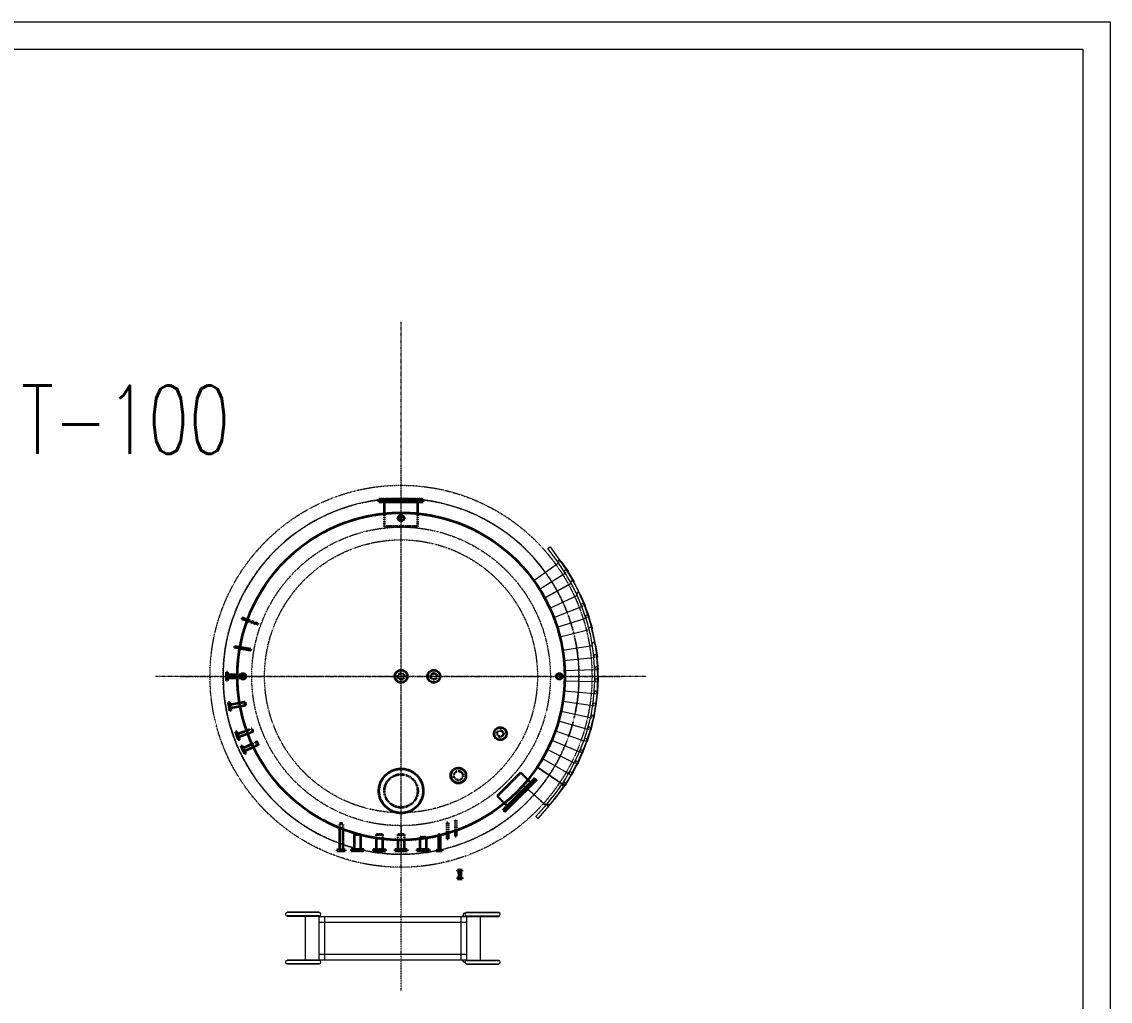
# Model space of a CAD drawing. Header units: inches. Extents: x 19 to 664121, y 34 to 210034.
# Drawn here: x 159620 to 179574, y 78437 to 96392 of the extents above; entities that cross this region are included whole.
import ezdxf

# ---------------------------------------------------------------- set-up
doc = ezdxf.new("R2010")
doc.units = ezdxf.units.IN
doc.header["$MEASUREMENT"] = 0
doc.linetypes.add('CABLETRAYLAYOUT-EMBED 2_DWG$0$HIDDEN2', pattern=[0.1875, 0.125, -0.0625])
doc.linetypes.add('DASHDOT2', pattern=[0.5, 0.25, -0.125, 0, -0.125])
for name, color, linetype, lineweight in [('Background Stuff', 252, 'Continuous', 5), ('Buildings', 7, 'Continuous', 5), ('CABLETRAYLAYOUT-EMBED 2_DWG$0$DwgTemplate', 7, 'Continuous', 9), ('Layout', 6, 'Continuous', 20)]:
    doc.layers.add(name, color=color, linetype=linetype, lineweight=lineweight)
doc.styles.add('HZTXT', font='txt_qlt.shx', dxfattribs={"width": 0.7, "bigfont": 'hztxt.shx'})

msp = doc.modelspace()

# ---------------------------------------------------------------- linework, layer by layer
at = {"layer": 'Background Stuff', "linetype": 'Continuous'}
for p, q in [((169264.62, 86736.04), (169303.61, 86764.48)), ((169444.09, 86489.97), (169264.62, 86736.04)), ((169303.61, 86764.48), (169483.3, 86518.11)), ((169457.99, 86470.16), (169007.4, 86146.16)), ((169497.46, 86498.55), (169497.18, 86498.34)), ((169502.34, 86502.05), (169497.46, 86498.55)), ((169497.46, 86498.55), (169628.79, 86315.92)), ((169502.34, 86502.05), (169633.66, 86319.42)), ((169111.93, 85991.15), (169580.52, 86285.64)), ((169621.36, 86311.3), (169622.82, 86312.22)), ((169622.82, 86312.22), (169627.9, 86315.42)), ((169622.82, 86312.22), (169742.52, 86121.77)), ((169627.9, 86315.42), (169747.6, 86124.96)), ((169628.79, 86315.92), (169627.96, 86315.32)), ((169628.79, 86315.92), (169633.66, 86319.42)), ((169628.79, 86315.92), (169631.71, 86311.86)), ((169631.71, 86311.86), (169630.63, 86311.08)), ((169007.4, 86146.16), (169116.71, 85994.15)), ((169204.69, 85833.43), (169692.04, 86098.88)), ((169206.61, 85829.92), (169693.95, 86095.37)), ((169709.02, 86046), (169703.63, 86043.13)), ((169709.02, 86046), (169717.86, 86050.72)), ((169714.99, 86034.79), (169709.02, 86046)), ((169714.99, 86034.79), (169709.6, 86031.92)), ((169723.76, 86039.47), (169714.99, 86034.79)), ((169734.42, 86121.97), (169739.69, 86124.84)), ((169736.33, 86118.45), (169741.6, 86121.32)), ((169741.6, 86121.32), (169739.69, 86124.84)), ((169741.6, 86121.32), (169744.47, 86116.06)), ((169742.52, 86121.77), (169741.66, 86121.23)), ((169742.52, 86121.77), (169747.6, 86124.96)), ((169742.52, 86121.77), (169745.18, 86117.54)), ((169745.18, 86117.54), (169744.05, 86116.83)), ((169744.47, 86116.06), (169744.47, 86116.05)), ((169131.78, 85959.2), (169209.26, 85835.92)), ((169299.83, 85644.19), (169803.85, 85875.02)), ((169789.85, 85882.33), (169784.32, 85879.73)), ((169789.85, 85882.33), (169798.77, 85886.5)), ((169795.14, 85871.04), (169789.85, 85882.33)), ((169837.86, 85917.32), (169837.87, 85917.32)), ((169847.73, 85895.12), (169848.06, 85895.27)), ((169848.06, 85895.27), (169853.51, 85897.77)), ((169848.06, 85895.27), (169941.72, 85690.76)), ((169853.51, 85897.77), (169947.18, 85693.26)), ((169372.53, 85471.91), (169887.87, 85670.1)), ((169932.86, 85687.4), (169935.16, 85688.28)), ((169935.16, 85688.28), (169940.76, 85690.44)), ((169935.16, 85688.28), (170015.9, 85478.33)), ((169940.76, 85690.44), (170021.5, 85480.49)), ((169941.72, 85690.76), (169940.8, 85690.33)), ((169941.72, 85690.76), (169947.18, 85693.26)), ((169941.72, 85690.76), (169943.8, 85686.21)), ((169943.8, 85686.21), (169942.59, 85685.66)), ((169325.8, 85586.02), (169377.23, 85473.71)), ((169397.83, 85403.9), (169438.99, 85296.87)), ((169434.37, 85295.42), (169961.1, 85461.14)), ((169949.8, 85470.65), (169941.58, 85467.98)), ((169949.8, 85470.65), (169957.25, 85473.07)), ((169953.65, 85458.79), (169949.8, 85470.65)), ((170007.09, 85475.61), (170009.2, 85476.27)), ((170009.2, 85476.27), (170014.92, 85478.07)), ((170009.2, 85476.27), (170076.71, 85261.7)), ((170014.92, 85478.07), (170082.43, 85263.5)), ((170015.9, 85478.33), (170014.95, 85477.97)), ((170015.9, 85478.33), (170021.5, 85480.49)), ((170015.9, 85478.33), (170017.7, 85473.66)), ((170017.7, 85473.66), (170016.46, 85473.19)), ((169436.23, 85304.04), (169432.06, 85302.68)), ((169457.51, 85218.56), (169488.41, 85120.35)), ((169484.12, 85119.28), (170022.08, 85252.35)), ((169485.09, 85115.4), (170023.04, 85248.47)), ((170068.92, 85263.94), (170074.75, 85265.38)), ((170069.89, 85260.06), (170075.71, 85261.5)), ((170075.71, 85261.5), (170074.75, 85265.38)), ((170075.71, 85261.5), (170077.15, 85255.67)), ((170076.71, 85261.7), (170075.74, 85261.39)), ((170076.71, 85261.7), (170082.43, 85263.5)), ((170076.71, 85261.7), (170078.21, 85256.93)), ((170078.21, 85256.93), (170076.94, 85256.53)), ((170077.15, 85255.67), (170077.15, 85255.67)), ((170025.1, 85196.89), (170019.16, 85195.48)), ((170028.04, 85184.54), (170022.1, 85183.12)), ((170025.1, 85196.89), (170034.85, 85199.21)), ((170028.04, 85184.54), (170025.1, 85196.89)), ((170037.7, 85186.84), (170028.04, 85184.54)), ((169535.11, 84871.03), (170081.65, 84958.87)), ((170070.12, 84969.64), (170064.09, 84968.61)), ((170070.12, 84969.64), (170079.82, 84971.29)), ((170072.2, 84957.35), (170070.12, 84969.64)), ((170125.72, 84990.55), (170125.73, 84990.55)), ((170129.3, 84966.53), (170129.66, 84966.58)), ((170129.66, 84966.58), (170135.58, 84967.53)), ((170129.66, 84966.58), (170165.36, 84744.49)), ((170135.58, 84967.53), (170171.28, 84745.44)), ((169548.81, 84776.84), (169563.42, 84685.95)), ((169559.2, 84685.54), (170107.68, 84738.92)), ((170155.73, 84743.6), (170158.37, 84743.86)), ((170158.37, 84743.86), (170164.34, 84744.44)), ((170158.37, 84743.86), (170180.16, 84519.97)), ((170164.34, 84744.44), (170186.13, 84520.55)), ((170165.36, 84744.49), (170164.35, 84744.33)), ((170166.15, 84739.55), (170164.84, 84739.34)), ((170165.36, 84744.49), (170171.28, 84745.44)), ((170165.36, 84744.49), (170166.15, 84739.55)), ((169567.35, 84585.29), (169575.75, 84499.04)), ((169571.67, 84498.89), (170121.58, 84517.98)), ((170169.88, 84519.66), (170173.15, 84519.78)), ((170173.15, 84519.78), (170179.15, 84519.98)), ((170173.15, 84519.78), (170180.95, 84294.97)), ((170179.15, 84519.98), (170186.95, 84295.18)), ((170180.16, 84519.97), (170179.15, 84519.87)), ((170180.65, 84515), (170179.32, 84514.87)), ((170180.16, 84519.97), (170186.13, 84520.55)), ((170180.16, 84519.97), (170180.65, 84515)), ((169572.5, 84311.83), (170122.86, 84296.62)), ((169576.14, 84319.4), (169572.69, 84319.46)), ((169573.57, 84393.42), (169576.41, 84311.72)), ((170115.97, 84309.28), (170107.33, 84309.44)), ((170115.74, 84296.82), (170115.97, 84309.28)), ((170115.97, 84309.28), (170123.14, 84309.14)), ((170173.94, 84295.21), (170167.73, 84070.35)), ((170171.26, 84295.28), (170173.94, 84295.21)), ((170179.94, 84295.04), (170173.73, 84070.19)), ((170173.94, 84295.21), (170179.94, 84295.04)), ((170181.13, 84289.97), (170179.8, 84289.93)), ((170180.95, 84294.97), (170179.94, 84294.93)), ((170180.95, 84294.97), (170186.95, 84295.18)), ((170180.95, 84294.97), (170181.13, 84289.97)), ((169549.35, 84011.68), (169542.77, 83938.78)), ((169561.66, 84125.06), (170110.98, 84075.52)), ((169567.54, 84201.97), (169565.4, 84124.73)), ((170160.75, 84071.03), (170140.54, 83846.99)), ((170166.73, 84070.49), (170146.52, 83846.46)), ((170159.27, 84071.16), (170160.75, 84071.03)), ((170160.75, 84071.03), (170166.73, 84070.49)), ((170167.59, 84065.35), (170166.27, 84065.39)), ((170167.73, 84070.35), (170166.72, 84070.38)), ((170167.73, 84070.35), (170167.59, 84065.35)), ((170167.73, 84070.35), (170173.73, 84070.19)), ((169519.14, 83823.29), (169508.6, 83754.61)), ((169539.2, 83939.33), (170085.37, 83855.51)), ((170133.62, 83848.1), (170099.49, 83625.77)), ((170139.55, 83847.19), (170105.42, 83624.85)), ((170133.27, 83848.16), (170133.62, 83848.1)), ((170133.62, 83848.1), (170139.55, 83847.19)), ((170140.09, 83842.01), (170138.77, 83842.13)), ((170140.54, 83846.99), (170139.53, 83847.09)), ((170140.54, 83846.99), (170140.09, 83842.01)), ((170140.54, 83846.99), (170146.52, 83846.46)), ((169477.11, 83637.53), (169463.03, 83572.92)), ((169505.2, 83755.35), (170045.5, 83637.58)), ((170092.65, 83627.3), (170044.75, 83407.52)), ((170098.51, 83626.03), (170050.61, 83406.24)), ((170092.61, 83627.31), (170092.65, 83627.3)), ((170092.65, 83627.3), (170098.51, 83626.03)), ((170098.74, 83620.82), (170097.42, 83621.02)), ((170099.49, 83625.77), (170098.49, 83625.92)), ((170099.49, 83625.77), (170098.74, 83620.82)), ((170099.49, 83625.77), (170105.42, 83624.85)), ((169423.47, 83455.12), (169406.22, 83394.42)), ((169459.8, 83573.84), (169991.1, 83422.82)), ((170038.01, 83409.48), (169976.51, 83193.11)), ((170043.78, 83407.84), (169982.28, 83191.47)), ((170037.2, 83409.71), (170038.01, 83409.48)), ((170038.01, 83409.48), (170043.78, 83407.84)), ((170044.75, 83407.52), (170043.68, 83402.64)), ((170044.75, 83407.52), (170043.75, 83407.74)), ((170044.75, 83407.52), (170050.61, 83406.24)), ((169335.53, 83221.03), (169841.66, 83006.09)), ((169358.51, 83276.77), (169338.41, 83219.81)), ((169340.96, 83227.05), (169338.51, 83228.07)), ((169403.17, 83395.5), (169922.84, 83212.1)), ((170043.68, 83402.64), (170042.38, 83402.92)), ((169257.15, 83051.12), (169748.45, 82805.29)), ((169282.53, 83103.15), (169259.85, 83049.76)), ((169839.78, 83020.43), (169831.8, 83023.74)), ((169835.01, 83008.92), (169839.78, 83020.43)), ((169839.78, 83020.43), (169846.59, 83017.61)), ((169969.91, 83195.49), (169895.05, 82983.37)), ((169975.57, 83193.49), (169900.71, 82981.37)), ((169967.92, 83196.19), (169969.91, 83195.49)), ((169969.91, 83195.49), (169975.57, 83193.49)), ((169975.14, 83188.3), (169973.87, 83188.67)), ((169976.51, 83193.11), (169975.14, 83188.3)), ((169976.51, 83193.11), (169975.53, 83193.39)), ((169976.51, 83193.11), (169982.28, 83191.47)), ((169168.32, 82886.41), (169644.04, 82610.07)), ((169195.87, 82934.94), (169170.86, 82884.94)), ((169888.61, 82986.15), (169800.69, 82779.11)), ((169894.14, 82983.81), (169806.21, 82776.76)), ((169885.69, 82987.39), (169888.61, 82986.15)), ((169888.61, 82986.15), (169894.14, 82983.81)), ((169893.39, 82978.65), (169892.14, 82979.1)), ((169895.05, 82983.37), (169893.39, 82978.65)), ((169895.05, 82983.37), (169894.09, 82983.71)), ((169895.05, 82983.37), (169900.71, 82981.37)), ((169069.39, 82727.56), (169568.95, 82394.11)), ((169071.6, 82730.89), (169576.16, 82394.1)), ((169098.94, 82772.76), (169073.78, 82729.44)), ((169794.43, 82782.29), (169693.78, 82581.12)), ((169799.8, 82779.6), (169699.15, 82578.44)), ((169791.38, 82783.82), (169794.43, 82782.29)), ((169794.43, 82782.29), (169799.8, 82779.6)), ((169798.73, 82774.51), (169797.51, 82775.02)), ((169800.69, 82779.11), (169798.73, 82774.51)), ((169800.69, 82779.11), (169799.75, 82779.51)), ((169800.69, 82779.11), (169806.21, 82776.76)), ((169687.74, 82584.68), (169574.75, 82390.18)), ((169692.93, 82581.67), (169579.94, 82387.16)), ((169685.7, 82585.87), (169687.74, 82584.68)), ((169687.74, 82584.68), (169692.93, 82581.67)), ((169691.55, 82576.65), (169690.36, 82577.24)), ((169693.78, 82581.12), (169691.55, 82576.65)), ((169693.78, 82581.12), (169692.87, 82581.58)), ((169693.78, 82581.12), (169699.15, 82578.44)), ((168945.45, 82274.33), (168811.14, 82393.85)), ((168815.13, 82398.33), (169215.69, 82041.87)), ((169130.74, 82115.75), (168818.47, 82388.7)), ((168947.14, 82276.23), (168945.45, 82274.33)), ((169484.95, 82374.11), (169479.9, 82377.55)), ((169484.95, 82374.11), (169492.1, 82384.61)), ((169493.17, 82368.52), (169484.95, 82374.11)), ((169492.1, 82384.61), (169487.05, 82388.05)), ((169492.1, 82384.61), (169500.39, 82378.97)), ((169555.39, 82373.95), (169515.43, 82401.01)), ((169568.95, 82394.11), (169573.94, 82390.78)), ((169573.94, 82390.78), (169570.6, 82385.79)), ((169570.6, 82385.79), (169570.6, 82385.79)), ((169572.24, 82385.85), (169571.09, 82386.52)), ((169574.75, 82390.18), (169572.24, 82385.85)), ((169574.75, 82390.18), (169573.88, 82390.69)), ((169573.94, 82390.78), (169576.16, 82394.1)), ((169574.75, 82390.18), (169579.94, 82387.16)), ((169243.55, 82049.17), (169042.46, 81820.11)), ((169279.82, 82017.33), (169078.73, 81788.27)), ((169131.59, 82116.71), (169127.6, 82112.23)), ((169223.78, 82026.65), (169127.6, 82112.23)), ((169220.1, 82037.64), (169211.57, 82045.09)), ((169220.1, 82037.64), (169228.46, 82047.2)), ((169227.64, 82031.04), (169220.1, 82037.64)), ((169220.25, 82037.81), (169227.74, 82031.15)), ((169228.46, 82047.2), (169223.86, 82051.22)), ((169228.46, 82047.2), (169236.02, 82040.59)), ((169042.46, 81820.11), (169078.73, 81788.27)), ((169264.22, 81990.65), (169259.83, 81994.56)), ((169263.79, 81999.07), (169268.21, 81995.14)), ((169268.21, 81995.14), (169264.22, 81990.65)), ((164484.45, 80061.14), (164484.45, 80069.64)), ((164484.45, 80069.64), (164484.45, 80061.14)), ((165073.57, 80069.64), (164484.45, 80069.64)), ((165073.57, 80061.14), (164484.45, 80061.14)), ((165073.57, 80069.64), (165073.57, 80061.14)), ((165073.57, 80069.64), (165073.57, 80061.14)), ((167773.57, 80061.14), (167773.57, 80069.64)), ((167773.57, 80069.64), (168362.7, 80069.64)), ((167773.57, 80069.64), (167773.57, 80061.14)), ((167773.57, 80061.14), (168362.7, 80061.14)), ((168362.7, 80069.64), (168362.7, 80061.14)), ((168362.7, 80069.64), (168362.7, 80061.14)), ((164484.45, 79992.17), (164484.45, 80000.68)), ((164484.45, 80000.68), (164484.45, 79992.17)), ((165073.57, 80000.68), (164484.45, 80000.68)), ((165073.57, 79992.17), (164484.45, 79992.17)), ((164817.54, 79992.17), (164817.54, 79192.17)), ((165073.57, 80000.68), (165073.57, 79992.17)), ((165073.57, 80000.68), (165073.57, 79992.17)), ((165073.57, 79192.17), (165073.57, 79992.17)), ((165073.57, 79992.17), (165176.7, 79992.17)), ((165073.57, 79992.17), (167773.57, 79992.17)), ((165073.57, 79889.05), (165073.57, 79992.17)), ((165073.57, 79889.05), (167773.57, 79889.05)), ((165176.7, 79192.17), (165176.7, 79992.17)), ((167670.45, 79992.17), (167670.45, 79192.17)), ((167670.45, 79992.17), (167773.57, 79992.17)), ((167773.57, 79992.17), (167773.57, 80000.68)), ((167773.57, 80000.68), (167773.57, 79992.17)), ((167773.57, 80000.68), (168362.7, 80000.68)), ((167773.57, 79992.17), (168362.7, 79992.17)), ((167773.57, 79992.17), (167773.57, 79192.17)), ((167773.57, 79992.17), (167773.57, 79889.05)), ((168029.61, 79192.17), (168029.61, 79992.17)), ((168362.7, 80000.68), (168362.7, 79992.17)), ((168362.7, 80000.68), (168362.7, 79992.17)), ((165073.57, 79192.17), (165073.57, 79295.3)), ((167773.57, 79295.3), (165073.57, 79295.3)), ((167773.57, 79295.3), (167773.57, 79192.17)), ((164484.45, 79183.67), (164484.45, 79192.17)), ((165073.57, 79192.17), (164484.45, 79192.17)), ((164484.45, 79183.67), (164484.45, 79192.17)), ((165073.57, 79183.67), (164484.45, 79183.67)), ((164484.45, 79114.7), (164484.45, 79123.21)), ((164484.45, 79114.7), (164484.45, 79123.21)), ((165073.57, 79123.21), (164484.45, 79123.21)), ((165073.57, 79114.7), (164484.45, 79114.7)), ((165073.57, 79192.17), (165073.57, 79183.67)), ((165073.57, 79183.67), (165073.57, 79192.17)), ((165176.7, 79192.17), (165073.57, 79192.17)), ((167773.57, 79192.17), (165073.57, 79192.17)), ((165073.57, 79123.21), (165073.57, 79114.7)), ((165073.57, 79114.7), (165073.57, 79123.21)), ((167773.57, 79192.17), (167670.45, 79192.17)), ((167773.57, 79183.67), (167773.57, 79192.17)), ((167773.57, 79183.67), (167773.57, 79192.17)), ((167773.57, 79192.17), (168362.7, 79192.17)), ((167773.57, 79183.67), (168362.7, 79183.67)), ((167773.57, 79114.7), (167773.57, 79123.21)), ((167773.57, 79114.7), (167773.57, 79123.21)), ((167773.57, 79123.21), (168362.7, 79123.21)), ((167773.57, 79114.7), (168362.7, 79114.7)), ((168362.7, 79192.17), (168362.7, 79183.67)), ((168362.7, 79183.67), (168362.7, 79192.17)), ((168362.7, 79123.21), (168362.7, 79114.7)), ((168362.7, 79114.7), (168362.7, 79123.21))]:
    msp.add_line(p, q, dxfattribs=at)
for centre, radius, start, end in [((169463.72, 86504), 24.13, 306.104752, 35.772921), ((169589.49, 86319.77), 24.13, 10.508294, 302.533626), ((169703.53, 86128.06), 24.13, 29.29433, 29.523822), ((166571.72, 84394.75), 3609.6, 24.607168, 28.576253), ((169816, 85907.13), 24.13, 24.100034, 204.099928), ((166571.72, 84394.75), 3603.6, 24.607168, 24.993415), ((169903.9, 85702.11), 24.13, 355.556455, 291.422289), ((169978.86, 85492.02), 24.13, 352.588384, 287.851163), ((170040.59, 85277.67), 24.13, 14.611867, 14.841581), ((166571.72, 84394.75), 3603.6, 9.130469, 13.89379), ((166571.72, 84394.75), 3609.6, 9.130469, 13.89379), ((170101.93, 84986.56), 24.13, 8.623564, 188.623228), ((170131.93, 84765.53), 24.13, 339.18916, 275.945589), ((170148.12, 84543.05), 24.13, 332.097449, 272.374463), ((170150.41, 84320), 24.13, 331.142583, 268.803337), ((170138.8, 84097.23), 24.13, 334.366758, 265.232211), ((170113.35, 83875.63), 24.13, 340.832726, 261.661085), ((170074.13, 83656.04), 24.13, 346.129306, 258.089959), ((170021.32, 83439.31), 24.13, 330.132318, 254.518833), ((169955.11, 83226.3), 24.13, 317.179537, 250.947707), ((169875.76, 83017.83), 24.13, 307.766751, 247.376581), ((169783.58, 82814.7), 24.13, 302.760198, 243.805455), ((169678.93, 82617.71), 24.13, 304.011123, 240.234329), ((169535.41, 82387.48), 24.13, 325.89071, 145.89071), ((169562.2, 82427.62), 24.13, 147.557026, 236.663203), ((169562.2, 82427.62), 24.13, 236.663203, 327.556354), ((166571.72, 84394.75), 3555.34, 318.720261, 325.89071), ((166571.72, 84394.75), 3609.6, 318.334014, 326.276956), ((166571.72, 84394.75), 3603.6, 318.720261, 325.89071), ((166571.72, 84394.75), 3603.6, 325.89071, 326.276956), ((164484.45, 80030.91), 30.23, 90, 270), ((164484.45, 80030.91), 30.23, 90, 270), ((165073.57, 80030.91), 30.23, 270, 90), ((165073.57, 80030.91), 30.23, 270, 90), ((167739.57, 80018.84), 34, 70.540976, 180), ((167739.57, 80018.84), 34, 180, 231.653197), ((167739.57, 80018.84), 29, 73.575489, 180), ((167739.57, 80018.84), 29, 180, 246.851458), ((167773.57, 80030.91), 30.23, 90, 270), ((167773.57, 80030.91), 30.23, 90, 270), ((168362.7, 80030.91), 30.23, 270, 90), ((168362.7, 80030.91), 30.23, 270, 90), ((167739.57, 80018.84), 29, 293.148542, 325.513714), ((167739.57, 80018.84), 34, 308.346803, 328.548226), ((164484.45, 79153.44), 30.23, 90, 270), ((164484.45, 79153.44), 30.23, 90, 270), ((165073.57, 79153.44), 30.23, 270, 90), ((165073.57, 79153.44), 30.23, 270, 90), ((167739.57, 79182.34), 34, 163.195214, 180), ((167739.57, 79182.34), 34, 180, 277.034439), ((167739.57, 79182.34), 29, 160.18656, 180), ((167739.57, 79182.34), 29, 180, 277.478323), ((167773.57, 79153.44), 30.23, 90, 270), ((167773.57, 79153.44), 30.23, 90, 270), ((167739.57, 79182.34), 29, 1.78243, 19.81344), ((167739.57, 79182.34), 34, 2.226314, 16.804786), ((168362.7, 79153.44), 30.23, 270, 90), ((168362.7, 79153.44), 30.23, 270, 90)]:
    msp.add_arc(centre, radius, start, end, dxfattribs=at)
for centre, major_axis, ratio, start_param, end_param in [((169463.72, 86504), (-19.61, -14.07), 0.50716746, 3.13764964, 6.28713982), ((169703.53, 86128.06), (-21.02, -11.85), 0.50716746, 3.13763814, 6.27923079), ((169816, 85907.13), (-22.03, -9.85), 0.80680856, 3.14159495, 6.28318531), ((170040.59, 85277.67), (-23.34, -6.13), 0.50716746, 3.13763813, 6.27923079), ((170101.93, 84986.56), (-23.86, -3.62), 0.80680856, 3.14159991, 6.28318531)]:
    msp.add_ellipse(centre, major_axis=major_axis, ratio=ratio, start_param=start_param, end_param=end_param, dxfattribs=at)
for points in [[(169682.48, 86116.26), (169608.68, 86244.82), (169529.56, 86368.86), (169444.09, 86489.98)], [(169483.35, 86518.03), (169569.4, 86396.12), (169650.25, 86269.37), (169724.53, 86139.96)], [(169794.12, 85896.93), (169759.46, 85971.28), (169722.21, 86044.48), (169682.49, 86116.26)], [(169724.57, 86139.87), (169764.88, 86067.04), (169802.7, 85992.77), (169837.87, 85917.32)], [(170017.24, 85271.58), (169959.04, 85486.16), (169884.7, 85694.44), (169793.97, 85897.28)], [(169838.02, 85916.98), (169929.44, 85712.62), (170005.35, 85499.79), (170063.92, 85283.85)], [(170078.13, 84982.58), (170061.85, 85079.67), (170041.52, 85176.17), (170017.24, 85271.58)], [(170063.94, 85283.76), (170088.58, 85186.96), (170109.22, 85089.06), (170125.73, 84990.55)]]:
    msp.add_open_spline(points, degree=3, dxfattribs=at)
for points, knots in [([(169541.84, 82440.57), (169774.44, 82806.47), (169951.24, 83208.98), (170044.07, 83631.04), (170141.26, 84072.95), (170146.13, 84534.11), (170078.07, 84982.95)], [0, 0, 0, 0, 2.2048697, 2.2048697, 2.2048697, 4.5134183, 4.5134183, 4.5134183, 4.5134183]), ([(170125.78, 84990.18), (170191.27, 84558.41), (170190.71, 84110.98), (170104.1, 83681.83), (170013.37, 83232.27), (169827.99, 82800.75), (169582.57, 82414.68)], [0, 0, 0, 0, 2.21417754, 2.21417754, 2.21417754, 4.533661, 4.533661, 4.533661, 4.533661])]:
    msp.add_open_spline(points, degree=3, knots=knots, dxfattribs=at)
msp.add_rational_spline([(169539.44, 82429.5), (169537.39, 82447.54), (169553.44, 82455.15), (169571.54, 82444.72), (169589.63, 82434.3), (169591.68, 82416.26), (169575.64, 82408.64), (169559.59, 82401.03), (169541.49, 82411.45), (169539.44, 82429.5)], [1, 0.666666666667, 0.666666666667, 1, 0.666666666667, 0.666666666667, 1, 0.666666666667, 0.666666666667, 1], degree=3, knots=[0, 0, 0, 0, 0.33333333, 0.33333333, 0.33333333, 0.66666667, 0.66666667, 0.66666667, 1, 1, 1, 1], dxfattribs=at)
at = {"layer": 'Buildings', "color": 5, "linetype": 'CABLETRAYLAYOUT-EMBED 2_DWG$0$HIDDEN2'}
for p, q in [((166572.07, 80892.17), (166572.07, 81892.17)), ((166573.13, 81654.67), (166573.13, 81129.67)), ((166573.13, 81193.7), (166573.13, 81654.67))]:
    msp.add_line(p, q, dxfattribs=at)
at = {"layer": 'Buildings', "color": 5, "linetype": 'Continuous'}
msp.add_line((166573.13, 81129.67), (166573.13, 81193.7), dxfattribs=at)
at = {"layer": 'Buildings', "color": 5, "linetype": 'CABLETRAYLAYOUT-EMBED 2_DWG$0$HIDDEN2'}
for centre, radius in [((166572.07, 84393.68), 3501.51), ((166573.13, 84391.73), 3262.05), ((166573.13, 84391.73), 2999.55), ((166573.13, 84391.73), 2737.05), ((166573.13, 84391.73), 2737.05), ((166572.07, 84393.68), 2501.51)]:
    msp.add_circle(centre, radius, dxfattribs=at)
at = {"layer": 'Buildings', "color": 5, "linetype": 'Continuous'}
for start, end in [(97.148836, 249.737574), (84.857312, 95.142688), (35.776061, 82.835359), (282.699942, 318.309372), (250.863029, 254.773999), (257.873653, 270), (270, 281.430508)]:
    msp.add_arc((166573.13, 84391.73), 3262.05, start, end, dxfattribs=at)
at = {"layer": 'Buildings', "color": 5, "linetype": 'CABLETRAYLAYOUT-EMBED 2_DWG$0$HIDDEN2'}
for start, end in [(95.142688, 97.148836), (82.835359, 84.857312), (318.309372, 35.776061), (249.737574, 250.863029), (254.773999, 257.873653), (281.430508, 282.699942)]:
    msp.add_arc((166573.13, 84391.73), 3262.05, start, end, dxfattribs=at)
at = {"layer": 'CABLETRAYLAYOUT-EMBED 2_DWG$0$DwgTemplate', "color": 7, "linetype": 'Continuous', "lineweight": 35}
for p, q in [((166167.17, 87640.65), (166979.97, 87640.65)), ((166167.17, 87594.55), (166167.17, 87640.65)), ((166167.17, 87640.65), (166979.97, 87640.65)), ((166167.17, 87594.55), (166167.17, 87640.65)), ((166979.97, 87594.55), (166979.97, 87640.65)), ((166979.97, 87594.55), (166979.97, 87640.65)), ((166167.17, 87594.55), (166979.97, 87594.55)), ((166167.17, 87594.55), (166979.97, 87594.55)), ((166268.77, 87376.65), (166268.77, 87594.55)), ((166268.77, 87376.65), (166268.77, 87594.55)), ((166878.37, 87376.65), (166878.37, 87594.55)), ((166878.37, 87376.65), (166878.37, 87594.55)), ((163656.89, 85442.41), (163664.18, 85462.46)), ((163656.89, 85442.41), (163664.18, 85462.46)), ((163656.89, 85442.41), (163660.54, 85452.43)), ((163750.86, 85408.2), (163656.89, 85442.41)), ((163750.86, 85408.2), (163656.89, 85442.41)), ((163660.54, 85452.43), (163664.18, 85462.46)), ((163758.16, 85428.25), (163664.18, 85462.46)), ((163758.16, 85428.25), (163664.18, 85462.46)), ((163518.83, 84919.98), (163522.53, 84940.99)), ((163518.83, 84919.98), (163522.53, 84940.99)), ((163518.83, 84919.98), (163520.68, 84930.48)), ((163617.32, 84902.61), (163518.83, 84919.98)), ((163617.32, 84902.61), (163518.83, 84919.98)), ((163520.68, 84930.48), (163522.53, 84940.99)), ((163621.02, 84923.62), (163522.53, 84940.99)), ((163621.02, 84923.62), (163522.53, 84940.99)), ((163375.1, 84315.97), (163375.1, 84468.37)), ((163375.1, 84315.97), (163375.1, 84468.37)), ((163392.62, 84468.37), (163375.1, 84468.37)), ((163375.1, 84392.17), (163375.1, 84468.37)), ((163392.62, 84468.37), (163375.1, 84468.37)), ((163392.62, 84315.97), (163392.62, 84468.37)), ((163392.62, 84315.97), (163392.62, 84468.37)), ((163392.62, 84392.17), (163392.62, 84468.37)), ((163573.73, 84422.34), (163392.62, 84422.34)), ((163573.73, 84422.34), (163392.62, 84422.34)), ((163375.1, 84315.97), (163375.1, 84392.17)), ((163392.62, 84315.97), (163375.1, 84315.97)), ((163392.62, 84315.97), (163375.1, 84315.97)), ((163392.62, 84315.97), (163392.62, 84392.17)), ((163573.73, 84362.01), (163392.62, 84362.01)), ((163573.73, 84362.01), (163392.62, 84362.01)), ((163427.72, 83914.85), (163410.46, 83911.81)), ((163427.72, 83914.85), (163410.46, 83911.81)), ((163436.92, 83761.72), (163410.46, 83911.81)), ((163436.92, 83761.72), (163410.46, 83911.81)), ((163423.69, 83836.76), (163410.46, 83911.81)), ((163436.92, 83761.72), (163423.69, 83836.76)), ((163454.18, 83764.77), (163427.72, 83914.85)), ((163454.18, 83764.77), (163427.72, 83914.85)), ((163440.95, 83839.81), (163427.72, 83914.85)), ((163614.06, 83900.96), (163435.71, 83869.51)), ((163614.06, 83900.96), (163435.71, 83869.51)), ((163454.18, 83764.77), (163440.95, 83839.81)), ((163624.54, 83841.55), (163446.19, 83810.1)), ((163624.54, 83841.55), (163446.19, 83810.1)), ((163454.18, 83764.77), (163436.92, 83761.72)), ((163454.18, 83764.77), (163436.92, 83761.72)), ((163558.4, 83375.83), (163541.93, 83369.84)), ((163558.4, 83375.83), (163541.93, 83369.84)), ((163594.05, 83226.63), (163541.93, 83369.84)), ((163594.05, 83226.63), (163541.93, 83369.84)), ((163567.99, 83298.23), (163541.93, 83369.84)), ((163610.52, 83232.62), (163558.4, 83375.83)), ((163610.52, 83232.62), (163558.4, 83375.83)), ((163584.46, 83304.23), (163558.4, 83375.83)), ((163594.05, 83226.63), (163567.99, 83298.23)), ((163744.32, 83394.51), (163574.14, 83332.57)), ((163744.32, 83394.51), (163574.14, 83332.57)), ((163610.52, 83232.62), (163584.46, 83304.23)), ((163610.52, 83232.62), (163594.05, 83226.63)), ((163610.52, 83232.62), (163594.05, 83226.63)), ((163764.95, 83337.82), (163594.77, 83275.88)), ((163764.95, 83337.82), (163594.77, 83275.88)), ((163658.45, 83116.91), (163642.57, 83109.5)), ((163658.45, 83116.91), (163642.57, 83109.5)), ((163706.97, 82971.38), (163642.57, 83109.5)), ((163706.97, 82971.38), (163642.57, 83109.5)), ((163674.77, 83040.44), (163642.57, 83109.5)), ((163722.86, 82978.79), (163658.45, 83116.91)), ((163722.86, 82978.79), (163658.45, 83116.91)), ((163690.65, 83047.85), (163658.45, 83116.91)), ((163706.97, 82971.38), (163674.77, 83040.44)), ((163842.04, 83151.72), (163677.91, 83075.18)), ((163842.04, 83151.72), (163677.91, 83075.18)), ((163722.86, 82978.79), (163690.65, 83047.85)), ((163867.53, 83097.05), (163703.4, 83020.51)), ((163867.53, 83097.05), (163703.4, 83020.51)), ((163722.86, 82978.79), (163706.97, 82971.38)), ((163722.86, 82978.79), (163706.97, 82971.38)), ((169019.3, 82521.19), (168444.56, 81946.45)), ((169019.3, 82521.19), (168444.56, 81946.45)), ((169051.9, 82488.59), (168477.16, 81913.85)), ((169051.9, 82488.59), (168477.16, 81913.85)), ((168731.93, 82233.82), (168444.56, 81946.45)), ((168853.91, 82355.8), (168731.93, 82233.82)), ((168888.4, 82325.1), (168764.53, 82201.22)), ((168468.39, 82066.3), (168516.4, 82018.29)), ((168468.39, 82066.3), (168516.4, 82018.29)), ((168764.53, 82201.22), (168477.16, 81913.85)), ((169243.55, 82049.17), (169279.82, 82017.33)), ((168444.56, 81946.45), (168477.16, 81913.85)), ((168444.56, 81946.45), (168477.16, 81913.85)), ((165443.41, 81613.19), (165443.41, 81211.22)), ((165443.41, 81613.19), (165443.41, 81211.22)), ((165503.74, 81589.42), (165503.74, 81211.22)), ((165503.74, 81589.42), (165503.74, 81211.22)), ((165830.72, 81493.7), (165716.42, 81493.7)), ((165716.42, 81493.7), (165716.42, 81215.99)), ((165799.73, 81493.7), (165716.42, 81493.7)), ((165716.42, 81493.7), (165716.42, 81215.99)), ((165830.72, 81485.6), (165830.72, 81215.99)), ((165830.72, 81485.6), (165830.72, 81215.99)), ((166116.42, 81427.21), (166116.42, 81215.99)), ((166116.42, 81427.21), (166116.42, 81215.99)), ((166230.72, 81411.83), (166230.72, 81215.99)), ((166230.72, 81411.83), (166230.72, 81215.99)), ((166916.42, 81411.83), (166916.42, 81215.99)), ((166916.42, 81411.83), (166916.42, 81215.99)), ((167030.72, 81427.21), (167030.72, 81215.99)), ((167030.72, 81427.21), (167030.72, 81215.99)), ((167256.87, 81471.03), (167256.87, 81206.46)), ((167256.87, 81471.03), (167256.87, 81206.46)), ((167290.27, 81479.04), (167290.27, 81206.46)), ((167290.27, 81479.04), (167290.27, 81206.46)), ((167412.91, 81511.98), (167412.91, 81413.67)), ((167412.91, 81511.98), (167412.91, 81413.67)), ((167412.91, 81413.67), (167423.57, 81413.67)), ((167412.91, 81413.67), (167423.57, 81413.67)), ((167423.57, 81413.67), (167434.24, 81413.67)), ((167423.57, 81413.67), (167434.24, 81413.67)), ((167434.24, 81518.28), (167434.24, 81413.67)), ((167434.24, 81518.28), (167434.24, 81413.67)), ((167562.91, 81560), (167562.91, 81463.67)), ((167562.91, 81560), (167562.91, 81463.67)), ((167562.91, 81463.67), (167573.57, 81463.67)), ((167562.91, 81463.67), (167573.57, 81463.67)), ((167573.57, 81463.67), (167584.24, 81463.67)), ((167573.57, 81463.67), (167584.24, 81463.67)), ((167584.24, 81567.54), (167584.24, 81463.67)), ((167584.24, 81567.54), (167584.24, 81463.67)), ((165397.37, 81211.22), (165473.57, 81211.22)), ((165397.37, 81211.22), (165397.37, 81193.7)), ((165397.37, 81211.22), (165473.57, 81211.22)), ((165397.37, 81211.22), (165397.37, 81193.7)), ((165473.57, 81211.22), (165549.77, 81211.22)), ((165473.57, 81211.22), (165549.77, 81211.22)), ((165549.77, 81211.22), (165549.77, 81193.7)), ((165549.77, 81211.22), (165549.77, 81193.7)), ((165887.87, 81215.99), (165659.27, 81215.99)), ((165659.27, 81215.99), (165659.27, 81193.7)), ((165887.87, 81215.99), (165659.27, 81215.99)), ((165659.27, 81215.99), (165659.27, 81193.7)), ((165887.87, 81215.99), (165887.87, 81193.7)), ((165887.87, 81215.99), (165887.87, 81193.7)), ((166059.27, 81215.99), (166173.57, 81215.99)), ((166059.27, 81215.99), (166059.27, 81193.7)), ((166059.27, 81215.99), (166173.57, 81215.99)), ((166059.27, 81215.99), (166059.27, 81193.7)), ((166173.57, 81215.99), (166287.87, 81215.99)), ((166173.57, 81215.99), (166287.87, 81215.99)), ((166287.87, 81215.99), (166287.87, 81193.7)), ((166287.87, 81215.99), (166287.87, 81193.7)), ((166459.27, 81215.99), (166573.57, 81215.99)), ((166459.27, 81215.99), (166459.27, 81193.7)), ((166459.27, 81215.99), (166573.57, 81215.99)), ((166459.27, 81215.99), (166459.27, 81193.7)), ((166516.42, 81392.72), (166516.42, 81215.99)), ((166516.42, 81392.72), (166516.42, 81215.99)), ((166573.57, 81215.99), (166687.87, 81215.99)), ((166573.57, 81215.99), (166687.87, 81215.99)), ((166630.72, 81392.72), (166630.72, 81215.99)), ((166630.72, 81392.72), (166630.72, 81215.99)), ((166687.87, 81215.99), (166687.87, 81193.7)), ((166687.87, 81215.99), (166687.87, 81193.7)), ((167087.87, 81215.99), (166859.27, 81215.99)), ((166859.27, 81215.99), (166859.27, 81193.7)), ((167087.87, 81215.99), (166859.27, 81215.99)), ((166859.27, 81215.99), (166859.27, 81193.7)), ((167087.87, 81215.99), (167087.87, 81193.7)), ((167087.87, 81215.99), (167087.87, 81193.7)), ((165397.37, 81193.7), (165473.57, 81193.7)), ((165397.37, 81193.7), (165473.57, 81193.7)), ((165473.57, 81193.7), (165549.77, 81193.7)), ((165473.57, 81193.7), (165549.77, 81193.7)), ((165887.87, 81193.7), (165659.27, 81193.7)), ((165887.87, 81193.7), (165659.27, 81193.7)), ((166059.27, 81193.7), (166173.57, 81193.7)), ((166059.27, 81193.7), (166173.57, 81193.7)), ((166173.57, 81193.7), (166287.87, 81193.7)), ((166173.57, 81193.7), (166287.87, 81193.7)), ((166459.27, 81193.7), (166573.57, 81193.7)), ((166459.27, 81193.7), (166573.57, 81193.7)), ((166573.57, 81193.7), (166687.87, 81193.7)), ((166573.57, 81193.7), (166687.87, 81193.7)), ((167087.87, 81193.7), (166859.27, 81193.7)), ((167087.87, 81193.7), (166859.27, 81193.7)), ((167219.6, 81206.46), (167273.57, 81206.46)), ((167219.6, 81206.46), (167219.6, 81193.7)), ((167219.6, 81206.46), (167273.57, 81206.46)), ((167219.6, 81206.46), (167219.6, 81193.7)), ((167219.6, 81193.7), (167273.57, 81193.7)), ((167219.6, 81193.7), (167273.57, 81193.7)), ((167273.57, 81206.46), (167327.55, 81206.46)), ((167273.57, 81206.46), (167327.55, 81206.46)), ((167273.57, 81193.7), (167327.55, 81193.7)), ((167273.57, 81193.7), (167327.55, 81193.7)), ((167327.55, 81206.46), (167327.55, 81193.7)), ((167327.55, 81206.46), (167327.55, 81193.7)), ((167694.77, 80842.17), (167604.77, 80842.17)), ((167604.77, 80842.17), (167694.77, 80842.17)), ((167604.77, 80822.17), (167604.77, 80842.17)), ((167604.77, 80822.17), (167694.77, 80822.17)), ((167604.77, 80822.17), (167694.77, 80822.17)), ((167629.77, 80822.17), (167629.77, 80702.17)), ((167669.77, 80822.17), (167669.77, 80702.17)), ((167694.77, 80822.17), (167694.77, 80842.17)), ((167694.77, 80702.17), (167604.77, 80702.17)), ((167694.77, 80702.17), (167604.77, 80702.17)), ((167604.77, 80702.17), (167604.77, 80682.17)), ((167604.77, 80682.17), (167694.77, 80682.17)), ((167694.77, 80682.17), (167604.77, 80682.17)), ((167694.77, 80702.17), (167694.77, 80682.17))]:
    msp.add_line(p, q, dxfattribs=at)
at = {"layer": 'CABLETRAYLAYOUT-EMBED 2_DWG$0$DwgTemplate', "color": 7, "linetype": 'CABLETRAYLAYOUT-EMBED 2_DWG$0$HIDDEN2', "lineweight": 35}
for p, q in [((166979.97, 87640.65), (166167.17, 87640.65)), ((166979.97, 87640.65), (166167.17, 87640.65)), ((166979.97, 87594.55), (166167.17, 87594.55)), ((166979.97, 87594.55), (166167.17, 87594.55)), ((166878.37, 87594.55), (166268.77, 87594.55)), ((166268.77, 87594.55), (166878.37, 87594.55)), ((166268.77, 87140.65), (166268.77, 87376.65)), ((166268.77, 87140.65), (166268.77, 87376.65)), ((166878.37, 87140.65), (166878.37, 87376.65)), ((166878.37, 87140.65), (166878.37, 87376.65)), ((166268.77, 87140.65), (166878.37, 87140.65)), ((166878.37, 87140.65), (166268.77, 87140.65)), ((166268.77, 87140.65), (166878.37, 87140.65)), ((166878.37, 87140.65), (166268.77, 87140.65)), ((163664.18, 85462.46), (163656.89, 85442.41)), ((163664.18, 85462.46), (163656.89, 85442.41)), ((163938.79, 85339.81), (163750.86, 85408.2)), ((163938.79, 85339.81), (163750.86, 85408.2)), ((163946.08, 85359.86), (163758.16, 85428.25)), ((163946.08, 85359.86), (163758.16, 85428.25)), ((163946.08, 85359.86), (163938.79, 85339.81)), ((163938.79, 85339.81), (163946.08, 85359.86)), ((163946.08, 85359.86), (163938.79, 85339.81)), ((163938.79, 85339.81), (163946.08, 85359.86)), ((163938.79, 85339.81), (163942.43, 85349.83)), ((163942.43, 85349.83), (163946.08, 85359.86)), ((163522.53, 84940.99), (163518.83, 84919.98)), ((163522.53, 84940.99), (163518.83, 84919.98)), ((163814.26, 84867.88), (163617.32, 84902.61)), ((163814.26, 84867.88), (163617.32, 84902.61)), ((163817.96, 84888.9), (163621.02, 84923.62)), ((163817.96, 84888.9), (163621.02, 84923.62)), ((163817.96, 84888.9), (163814.26, 84867.88)), ((163814.26, 84867.88), (163817.96, 84888.9)), ((163817.96, 84888.9), (163814.26, 84867.88)), ((163814.26, 84867.88), (163817.96, 84888.9)), ((163814.26, 84867.88), (163816.11, 84878.39)), ((163816.11, 84878.39), (163817.96, 84888.9)), ((163375.1, 84468.37), (163375.1, 84315.97)), ((163375.1, 84468.37), (163375.1, 84315.97)), ((163392.62, 84468.37), (163392.62, 84315.97)), ((163392.62, 84468.37), (163392.62, 84315.97)), ((163392.62, 84362.01), (163392.62, 84422.34)), ((163392.62, 84362.01), (163392.62, 84422.34)), ((163675.1, 84422.34), (163573.73, 84422.34)), ((163675.1, 84422.34), (163573.73, 84422.34)), ((163675.1, 84362.01), (163675.1, 84422.34)), ((163675.1, 84422.34), (163675.1, 84362.01)), ((163675.1, 84362.01), (163675.1, 84422.34)), ((163675.1, 84392.17), (163675.1, 84422.34)), ((163675.1, 84422.34), (163675.1, 84362.01)), ((163675.1, 84362.01), (163573.73, 84362.01)), ((163675.1, 84362.01), (163573.73, 84362.01)), ((163675.1, 84362.01), (163675.1, 84392.17)), ((163410.46, 83911.81), (163436.92, 83761.72)), ((163410.46, 83911.81), (163436.92, 83761.72)), ((163427.72, 83914.85), (163454.18, 83764.77)), ((163427.72, 83914.85), (163454.18, 83764.77)), ((163446.19, 83810.1), (163435.71, 83869.51)), ((163446.19, 83810.1), (163435.71, 83869.51)), ((163713.89, 83918.56), (163614.06, 83900.96)), ((163713.89, 83918.56), (163614.06, 83900.96)), ((163724.37, 83859.15), (163624.54, 83841.55)), ((163724.37, 83859.15), (163624.54, 83841.55)), ((163724.37, 83859.15), (163713.89, 83918.56)), ((163713.89, 83918.56), (163724.37, 83859.15)), ((163724.37, 83859.15), (163713.89, 83918.56)), ((163719.13, 83888.86), (163713.89, 83918.56)), ((163713.89, 83918.56), (163724.37, 83859.15)), ((163724.37, 83859.15), (163719.13, 83888.86)), ((163839.58, 83429.18), (163574.14, 83332.57)), ((163839.58, 83429.18), (163574.14, 83332.57)), ((163839.58, 83429.18), (163744.32, 83394.51)), ((163839.58, 83429.18), (163744.32, 83394.51)), ((163860.21, 83372.49), (163839.58, 83429.18)), ((163839.58, 83429.18), (163860.21, 83372.49)), ((163860.21, 83372.49), (163839.58, 83429.18)), ((163860.21, 83372.49), (163839.58, 83429.18)), ((163839.58, 83429.18), (163860.21, 83372.49)), ((163860.21, 83372.49), (163839.58, 83429.18)), ((163860.21, 83372.49), (163839.58, 83429.18)), ((163849.9, 83400.84), (163839.58, 83429.18)), ((163839.58, 83429.18), (163860.21, 83372.49)), ((163558.4, 83375.83), (163541.93, 83369.84)), ((163558.4, 83375.83), (163541.93, 83369.84)), ((163594.05, 83226.63), (163541.93, 83369.84)), ((163541.93, 83369.84), (163594.05, 83226.63)), ((163594.05, 83226.63), (163541.93, 83369.84)), ((163541.93, 83369.84), (163594.05, 83226.63)), ((163594.05, 83226.63), (163541.93, 83369.84)), ((163541.93, 83369.84), (163594.05, 83226.63)), ((163610.52, 83232.62), (163558.4, 83375.83)), ((163558.4, 83375.83), (163610.52, 83232.62)), ((163610.52, 83232.62), (163558.4, 83375.83)), ((163558.4, 83375.83), (163610.52, 83232.62)), ((163558.4, 83375.83), (163610.52, 83232.62)), ((163610.52, 83232.62), (163558.4, 83375.83)), ((163594.77, 83275.88), (163574.14, 83332.57)), ((163594.77, 83275.88), (163574.14, 83332.57)), ((163594.77, 83275.88), (163574.14, 83332.57)), ((163594.77, 83275.88), (163574.14, 83332.57)), ((163610.52, 83232.62), (163594.05, 83226.63)), ((163610.52, 83232.62), (163594.05, 83226.63)), ((163860.21, 83372.49), (163594.77, 83275.88)), ((163860.21, 83372.49), (163594.77, 83275.88)), ((163860.21, 83372.49), (163764.95, 83337.82)), ((163860.21, 83372.49), (163764.95, 83337.82)), ((163860.21, 83372.49), (163849.9, 83400.84)), ((163658.45, 83116.91), (163642.57, 83109.5)), ((163658.45, 83116.91), (163642.57, 83109.5)), ((163642.57, 83109.5), (163706.97, 82971.38)), ((163706.97, 82971.38), (163642.57, 83109.5)), ((163642.57, 83109.5), (163706.97, 82971.38)), ((163706.97, 82971.38), (163642.57, 83109.5)), ((163642.57, 83109.5), (163706.97, 82971.38)), ((163706.97, 82971.38), (163642.57, 83109.5)), ((163658.45, 83116.91), (163722.86, 82978.79)), ((163722.86, 82978.79), (163658.45, 83116.91)), ((163658.45, 83116.91), (163722.86, 82978.79)), ((163722.86, 82978.79), (163658.45, 83116.91)), ((163658.45, 83116.91), (163722.86, 82978.79)), ((163722.86, 82978.79), (163658.45, 83116.91)), ((163933.91, 83194.56), (163677.91, 83075.18)), ((163933.91, 83194.56), (163677.91, 83075.18)), ((163703.4, 83020.51), (163677.91, 83075.18)), ((163703.4, 83020.51), (163677.91, 83075.18)), ((163703.4, 83020.51), (163677.91, 83075.18)), ((163703.4, 83020.51), (163677.91, 83075.18)), ((163959.41, 83139.89), (163703.4, 83020.51)), ((163959.41, 83139.89), (163703.4, 83020.51)), ((163933.91, 83194.56), (163842.04, 83151.72)), ((163933.91, 83194.56), (163842.04, 83151.72)), ((163959.41, 83139.89), (163867.53, 83097.05)), ((163959.41, 83139.89), (163867.53, 83097.05)), ((163959.41, 83139.89), (163933.91, 83194.56)), ((163933.91, 83194.56), (163959.41, 83139.89)), ((163959.41, 83139.89), (163933.91, 83194.56)), ((163959.41, 83139.89), (163933.91, 83194.56)), ((163946.66, 83167.23), (163933.91, 83194.56)), ((163933.91, 83194.56), (163959.41, 83139.89)), ((163959.41, 83139.89), (163933.91, 83194.56)), ((163933.91, 83194.56), (163959.41, 83139.89)), ((163959.41, 83139.89), (163933.91, 83194.56)), ((163959.41, 83139.89), (163946.66, 83167.23)), ((163722.86, 82978.79), (163706.97, 82971.38)), ((163722.86, 82978.79), (163706.97, 82971.38)), ((168767.92, 82628.88), (168336.87, 82197.83)), ((168336.87, 82197.83), (168767.92, 82628.88)), ((168767.92, 82628.88), (168336.87, 82197.83)), ((168336.87, 82197.83), (168767.92, 82628.88)), ((168767.92, 82628.88), (168552.39, 82413.35)), ((168767.92, 82628.88), (168947.45, 82449.35)), ((168767.92, 82628.88), (168899.44, 82497.36)), ((168552.39, 82413.35), (168336.87, 82197.83)), ((168444.56, 81946.45), (169019.3, 82521.19)), ((169019.3, 82521.19), (168444.56, 81946.45)), ((168444.56, 81946.45), (169019.3, 82521.19)), ((168477.16, 81913.85), (169051.9, 82488.59)), ((169051.9, 82488.59), (168477.16, 81913.85)), ((168477.16, 81913.85), (169051.9, 82488.59)), ((168947.45, 82449.35), (168516.4, 82018.29)), ((168947.45, 82449.35), (168516.4, 82018.29)), ((169019.3, 82521.19), (168853.91, 82355.8)), ((169051.9, 82488.59), (168888.4, 82325.1)), ((168899.44, 82497.36), (168947.45, 82449.35)), ((169019.3, 82521.19), (169051.9, 82488.59)), ((169019.3, 82521.19), (169051.9, 82488.59)), ((168336.87, 82197.83), (168468.39, 82066.3)), ((168336.87, 82197.83), (168468.39, 82066.3)), ((165503.74, 81693.7), (165443.41, 81693.7)), ((165443.41, 81693.7), (165473.57, 81693.7)), ((165443.41, 81693.7), (165443.41, 81613.19)), ((165503.74, 81693.7), (165443.41, 81693.7)), ((165443.41, 81693.7), (165473.57, 81693.7)), ((165443.41, 81693.7), (165443.41, 81613.19)), ((165473.57, 81693.7), (165503.74, 81693.7)), ((165473.57, 81693.7), (165503.74, 81693.7)), ((165503.74, 81693.7), (165503.74, 81589.42)), ((165503.74, 81693.7), (165503.74, 81589.42)), ((167434.24, 81713.66), (167412.91, 81713.66)), ((167412.91, 81713.66), (167423.57, 81713.66)), ((167412.91, 81713.66), (167412.91, 81511.98)), ((167434.24, 81713.66), (167412.91, 81713.66)), ((167412.91, 81713.66), (167423.57, 81713.66)), ((167412.91, 81713.66), (167412.91, 81511.98)), ((167423.57, 81713.66), (167434.24, 81713.66)), ((167423.57, 81713.66), (167434.24, 81713.66)), ((167434.24, 81713.66), (167434.24, 81518.28)), ((167434.24, 81713.66), (167434.24, 81518.28)), ((167584.24, 81763.66), (167562.91, 81763.66)), ((167562.91, 81763.66), (167573.57, 81763.66)), ((167562.91, 81763.66), (167562.91, 81560)), ((167584.24, 81763.66), (167562.91, 81763.66)), ((167562.91, 81763.66), (167573.57, 81763.66)), ((167562.91, 81763.66), (167562.91, 81560)), ((167573.57, 81763.66), (167584.24, 81763.66)), ((167573.57, 81763.66), (167584.24, 81763.66)), ((167584.24, 81763.66), (167584.24, 81567.54)), ((167584.24, 81763.66), (167584.24, 81567.54)), ((165830.72, 81493.7), (165716.42, 81493.7)), ((165716.42, 81493.7), (165830.72, 81493.7)), ((165716.42, 81493.7), (165830.72, 81493.7)), ((165830.72, 81493.7), (165799.73, 81493.7)), ((165830.72, 81493.7), (165830.72, 81485.6)), ((165830.72, 81493.7), (165830.72, 81485.6)), ((166230.72, 81493.7), (166116.42, 81493.7)), ((166116.42, 81493.7), (166173.57, 81493.7)), ((166116.42, 81493.7), (166116.42, 81427.21)), ((166230.72, 81493.7), (166116.42, 81493.7)), ((166116.42, 81493.7), (166173.57, 81493.7)), ((166116.42, 81493.7), (166116.42, 81427.21)), ((166173.57, 81493.7), (166230.72, 81493.7)), ((166173.57, 81493.7), (166230.72, 81493.7)), ((166230.72, 81493.7), (166230.72, 81411.83)), ((166230.72, 81493.7), (166230.72, 81411.83)), ((166630.72, 81493.7), (166516.42, 81493.7)), ((166516.42, 81493.7), (166573.57, 81493.7)), ((166516.42, 81493.7), (166516.42, 81392.72)), ((166630.72, 81493.7), (166516.42, 81493.7)), ((166516.42, 81493.7), (166573.57, 81493.7)), ((166516.42, 81493.7), (166516.42, 81392.72)), ((166573.57, 81493.7), (166630.72, 81493.7)), ((166573.57, 81493.7), (166630.72, 81493.7)), ((166630.72, 81493.7), (166630.72, 81392.72)), ((166630.72, 81493.7), (166630.72, 81392.72)), ((167030.72, 81443.7), (166916.42, 81443.7)), ((166916.42, 81443.7), (167030.72, 81443.7)), ((166916.42, 81443.7), (166916.42, 81411.83)), ((167030.72, 81443.7), (166916.42, 81443.7)), ((166916.42, 81443.7), (167030.72, 81443.7)), ((166916.42, 81443.7), (166916.42, 81411.83)), ((167030.72, 81443.7), (167030.72, 81427.21)), ((167030.72, 81443.7), (167030.72, 81427.21)), ((167290.27, 81493.7), (167256.87, 81493.7)), ((167256.87, 81493.7), (167273.57, 81493.7)), ((167256.87, 81493.7), (167256.87, 81471.03)), ((167290.27, 81493.7), (167256.87, 81493.7)), ((167256.87, 81493.7), (167273.57, 81493.7)), ((167256.87, 81493.7), (167256.87, 81471.03)), ((167273.57, 81493.7), (167290.27, 81493.7)), ((167273.57, 81493.7), (167290.27, 81493.7)), ((167290.27, 81493.7), (167290.27, 81479.04)), ((167290.27, 81493.7), (167290.27, 81479.04)), ((167434.24, 81413.67), (167412.91, 81413.67)), ((167434.24, 81413.67), (167412.91, 81413.67)), ((167584.24, 81463.67), (167562.91, 81463.67)), ((167584.24, 81463.67), (167562.91, 81463.67)), ((165549.77, 81211.22), (165397.37, 81211.22)), ((165549.77, 81211.22), (165397.37, 81211.22)), ((165503.74, 81211.22), (165443.41, 81211.22)), ((165503.74, 81211.22), (165443.41, 81211.22)), ((165659.27, 81215.99), (165887.87, 81215.99)), ((165659.27, 81215.99), (165887.87, 81215.99)), ((165716.42, 81215.99), (165830.72, 81215.99)), ((165830.72, 81215.99), (165716.42, 81215.99)), ((166287.87, 81215.99), (166059.27, 81215.99)), ((166287.87, 81215.99), (166059.27, 81215.99)), ((166230.72, 81215.99), (166116.42, 81215.99)), ((166230.72, 81215.99), (166116.42, 81215.99)), ((166687.87, 81215.99), (166459.27, 81215.99)), ((166687.87, 81215.99), (166459.27, 81215.99)), ((166630.72, 81215.99), (166516.42, 81215.99)), ((166630.72, 81215.99), (166516.42, 81215.99)), ((166859.27, 81215.99), (167087.87, 81215.99)), ((166859.27, 81215.99), (167087.87, 81215.99)), ((167030.72, 81215.99), (166916.42, 81215.99)), ((166916.42, 81215.99), (167030.72, 81215.99)), ((165549.77, 81193.7), (165397.37, 81193.7)), ((165549.77, 81193.7), (165397.37, 81193.7)), ((165659.27, 81193.7), (165887.87, 81193.7)), ((165659.27, 81193.7), (165887.87, 81193.7)), ((166287.87, 81193.7), (166059.27, 81193.7)), ((166287.87, 81193.7), (166059.27, 81193.7)), ((166687.87, 81193.7), (166459.27, 81193.7)), ((166687.87, 81193.7), (166459.27, 81193.7)), ((166859.27, 81193.7), (167087.87, 81193.7)), ((166859.27, 81193.7), (167087.87, 81193.7)), ((167327.55, 81206.46), (167219.6, 81206.46)), ((167327.55, 81206.46), (167219.6, 81206.46)), ((167327.55, 81193.7), (167219.6, 81193.7)), ((167327.55, 81193.7), (167219.6, 81193.7)), ((167290.27, 81206.46), (167256.87, 81206.46)), ((167290.27, 81206.46), (167256.87, 81206.46)), ((167604.77, 80842.17), (167694.77, 80842.17)), ((167694.77, 80842.17), (167604.77, 80842.17)), ((167694.77, 80822.17), (167604.77, 80822.17)), ((167694.77, 80822.17), (167604.77, 80822.17)), ((167669.77, 80842.17), (167629.77, 80842.17)), ((167669.77, 80842.17), (167629.77, 80842.17)), ((167629.77, 80842.17), (167629.77, 80822.17)), ((167666.47, 80842.16), (167633.07, 80842.16)), ((167633.07, 80842.16), (167649.77, 80842.16)), ((167633.07, 80782.17), (167633.07, 80842.16)), ((167666.47, 80842.16), (167633.07, 80842.16)), ((167633.07, 80842.16), (167649.77, 80842.16)), ((167633.07, 80782.17), (167633.07, 80842.16)), ((167649.77, 80842.16), (167666.47, 80842.16)), ((167649.77, 80842.16), (167666.47, 80842.16)), ((167666.47, 80782.17), (167666.47, 80842.16)), ((167666.47, 80782.17), (167666.47, 80842.16)), ((167669.77, 80842.17), (167669.77, 80822.17)), ((167604.77, 80702.17), (167694.77, 80702.17)), ((167604.77, 80702.17), (167694.77, 80702.17)), ((167694.77, 80682.17), (167604.77, 80682.17)), ((167604.77, 80682.17), (167694.77, 80682.17)), ((167629.77, 80702.17), (167629.77, 80682.17)), ((167629.77, 80682.17), (167669.77, 80682.17)), ((167669.77, 80682.17), (167629.77, 80682.17)), ((167666.47, 80782.17), (167633.07, 80782.17)), ((167633.07, 80782.17), (167649.77, 80782.17)), ((167666.47, 80782.17), (167633.07, 80782.17)), ((167633.07, 80782.17), (167649.77, 80782.17)), ((167666.47, 80742.17), (167633.07, 80742.17)), ((167633.07, 80742.17), (167649.77, 80742.17)), ((167633.07, 80742.17), (167633.07, 80682.18)), ((167666.47, 80742.17), (167633.07, 80742.17)), ((167633.07, 80742.17), (167649.77, 80742.17)), ((167633.07, 80742.17), (167633.07, 80682.18)), ((167666.47, 80682.18), (167633.07, 80682.18)), ((167633.07, 80682.18), (167649.77, 80682.18)), ((167666.47, 80682.18), (167633.07, 80682.18)), ((167633.07, 80682.18), (167649.77, 80682.18)), ((167649.77, 80782.17), (167666.47, 80782.17)), ((167649.77, 80782.17), (167666.47, 80782.17)), ((167649.77, 80742.17), (167666.47, 80742.17)), ((167649.77, 80742.17), (167666.47, 80742.17)), ((167649.77, 80682.18), (167666.47, 80682.18)), ((167649.77, 80682.18), (167666.47, 80682.18)), ((167666.47, 80742.17), (167666.47, 80682.18)), ((167666.47, 80742.17), (167666.47, 80682.18)), ((167669.77, 80702.17), (167669.77, 80682.17))]:
    msp.add_line(p, q, dxfattribs=at)
for centre, radius in [((166573.57, 84392.17), 3000), ((166573.57, 84392.17), 3000), ((166573.57, 87292.17), 53.97), ((166573.57, 87292.17), 53.97), ((166573.57, 87292.17), 16.7), ((166573.57, 87292.17), 16.7), ((166573.57, 87292.17), 16.7), ((166573.57, 87292.17), 16.7), ((163673.57, 84392.17), 53.97), ((163673.57, 84392.17), 53.97), ((163673.57, 84392.17), 16.7), ((163673.57, 84392.17), 16.7), ((163673.57, 84392.17), 16.7), ((163673.57, 84392.17), 16.7), ((166573.57, 84392.17), 114.3), ((166573.57, 84392.17), 114.3), ((166573.57, 84392.17), 57.15), ((166573.57, 84392.17), 57.15), ((166573.57, 84392.17), 57.15), ((166573.57, 84392.17), 57.15), ((167173.57, 84392.17), 114.3), ((167173.57, 84392.17), 114.3), ((167173.57, 84392.17), 57.15), ((167173.57, 84392.17), 57.15), ((167173.57, 84392.17), 57.15), ((167173.57, 84392.17), 57.15), ((169473.81, 84392.17), 53.98), ((169473.81, 84392.17), 53.98), ((169473.81, 84392.17), 16.7), ((169473.81, 84392.17), 16.7), ((169473.81, 84392.17), 16.7), ((169473.81, 84392.17), 16.7), ((168392.23, 83342.17), 114.3), ((168392.23, 83342.17), 114.3), ((168392.23, 83342.17), 57.15), ((168392.23, 83342.17), 57.15), ((168392.23, 83342.17), 57.15), ((168392.23, 83342.17), 57.15), ((166573.57, 82292.17), 406.4), ((166573.57, 82292.17), 406.4), ((167623.57, 82573.52), 139.7), ((167623.57, 82573.52), 139.7), ((167623.57, 82573.52), 84.14), ((167623.57, 82573.52), 84.14), ((167623.57, 82573.52), 84.14), ((167623.57, 82573.52), 84.14), ((166573.57, 82292.17), 304.8), ((166573.57, 82292.17), 304.8), ((166573.57, 82292.17), 304.8), ((166573.57, 82292.17), 304.8)]:
    msp.add_circle(centre, radius, dxfattribs=at)
at = {"layer": 'CABLETRAYLAYOUT-EMBED 2_DWG$0$DwgTemplate', "color": 7, "linetype": 'Continuous', "lineweight": 35}
for centre, radius in [((166573.57, 84392.17), 3000), ((166573.57, 84392.17), 3000), ((166573.57, 87292.17), 53.97), ((166573.57, 87292.17), 53.97), ((163673.57, 84392.17), 53.97), ((163673.57, 84392.17), 53.97), ((166573.57, 84392.17), 114.3), ((166573.57, 84392.17), 114.3), ((167173.57, 84392.17), 114.3), ((167173.57, 84392.17), 114.3), ((169473.81, 84392.17), 53.98), ((169473.81, 84392.17), 53.98), ((168392.23, 83342.17), 114.3), ((168392.23, 83342.17), 114.3), ((166573.57, 82292.17), 406.4), ((166573.57, 82292.17), 406.4), ((167623.57, 82573.52), 139.7), ((167623.57, 82573.52), 139.7)]:
    msp.add_circle(centre, radius, dxfattribs=at)
at = {"layer": 'Layout', "color": 252}
for p, q in [((153573.57, 96392.18), (179573.57, 96392.18)), ((153573.57, 96392.18), (179573.57, 96392.18)), ((179573.57, 96392.18), (179573.57, 51392.18)), ((179573.57, 96392.18), (179573.57, 51392.18)), ((154073.57, 95892.18), (179073.57, 95892.18)), ((154073.57, 95892.18), (179073.57, 95892.18)), ((179073.57, 95892.18), (179073.57, 51892.18)), ((179073.57, 95892.18), (179073.57, 51892.18))]:
    msp.add_line(p, q, dxfattribs=at)
at = {"layer": 'Layout', "color": 252, "linetype": 'DASHDOT2', "ltscale": 5}
for p, q in [((166573.57, 81892.18), (166573.57, 90892.18)), ((171073.57, 84392.18), (162073.57, 84392.18))]:
    msp.add_line(p, q, dxfattribs=at)
at = {"layer": 'Layout', "color": 252, "linetype": 'DASHDOT2', "ltscale": 10}
for p, q in [((166573.57, 78635.64), (166573.57, 88226.86)), ((162520.77, 84392.18), (170622.38, 84392.18))]:
    msp.add_line(p, q, dxfattribs=at)
at = {"layer": 'Layout', "color": 252}
msp.add_circle((166573.57, 84392.18), 3000, dxfattribs=at)
msp.add_circle((166573.57, 84392.18), 3000, dxfattribs=at)
msp.add_circle((166573.57, 84392.18), 3000, dxfattribs=at)

# ---------------------------------------------------------------- texts
at = {"layer": 'Layout', "color": 252, "style": 'HZTXT', "width": 0.7}
msp.add_text('T-100', height=1250, dxfattribs=at).set_placement((159610.88, 88472.29))
msp.add_text('T-100', height=1250, dxfattribs=at).set_placement((159610.88, 88472.29))

doc.saveas('drawing.dxf')
